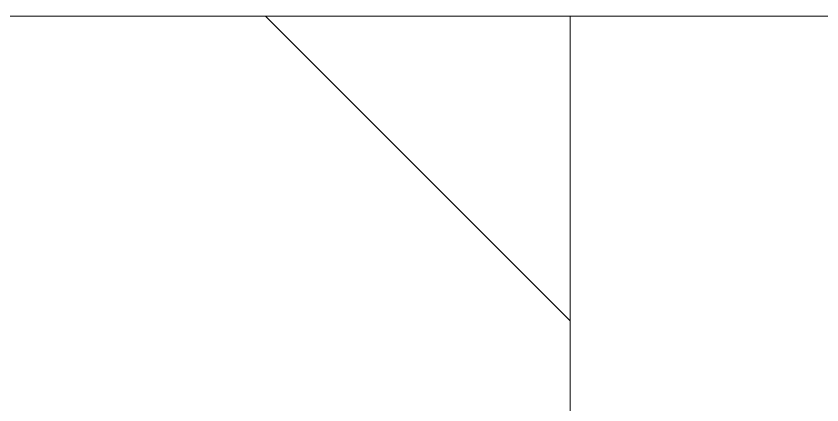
# Model space of a CAD drawing. Header units: millimetres. Extents: x -213547 to 415037, y -3642 to 106956.
# Drawn here: x 85219.3 to 85234.43, y 92778.75 to 92786.05 of the extents above; entities that cross this region are included whole.
import ezdxf

# ---------------------------------------------------------------- set-up
doc = ezdxf.new("R2010")
doc.units = ezdxf.units.MM
doc.layers.add('A-DOOR-1', color=7, linetype='Continuous', lineweight=5, true_color=0xc0c0c0)
doc.layers.add('A-DOOR-FRAM-1', color=7, linetype='Continuous', lineweight=5, true_color=0xc0c0c0)
doc.layers.add('A-DOOR-2', color=7, linetype='Continuous', lineweight=5)
doc.layers.get('A-DOOR-1').off()

# ---------------------------------------------------------------- blocks, each defined once
blk = doc.blocks.new('110_Дверь_СКБ_1Ст_Внутренняя1 - Д-8 950x2100h_охрана-V70-Объем проектирования 1 этажа')
at = {"layer": 'A-DOOR-2'}
h = blk.add_hatch(dxfattribs=at)
h.set_pattern_fill('FP_33', color=256, style=0, pattern_type=2)
h.set_pattern_definition([(135, (1826.411, 164.685), (-14.14213562373095, -14.14213562373095), []), (225, (1826.411, 164.685), (14.14213562373095, -14.14213562373095), [])])
h.paths.add_polyline_path([(462.4999999999209, 99.9999999999816), (462.4999999999209, -99.99999999999459), (487.4999999999325, -100.0000000000119), (487.4999999999325, 99.9999999999816), (463.8075814884596, 99.9999999999816)])
at = {"layer": 'A-DOOR-FRAM-1'}
for p, q in [((462.4999999999945, 99.99999999999412), (462.4999999999945, -99.9999999999789)), ((462.4999999999953, -100.0000000000034), (462.4999999999953, 19.99999999998371)), ((447.499999999996, -100.0000000000034), (462.4999999999953, -100.0000000000034)), ((517.499999999996, -100.0000000000036), (447.4999999999957, -100.0000000000036)), ((462.4999999999945, -99.9999999999789), (487.4999999999972, -99.9999999999789))]:
    blk.add_line(p, q, dxfattribs=at)
blk = doc.blocks.new('1floor')
at = {"layer": 'A-DOOR-1', "rotation": 180}
blk.add_blockref('110_Дверь_СКБ_1Ст_Внутренняя1 - Д-8 950x2100h_охрана-V70-Объем проектирования 1 этажа', (85627.50000000122, 13500.00000533494), dxfattribs=at)

msp = doc.modelspace()

# ---------------------------------------------------------------- block references
msp.add_blockref('1floor', (64.70176383625949, 79186.05045699797))

doc.saveas('drawing.dxf')
